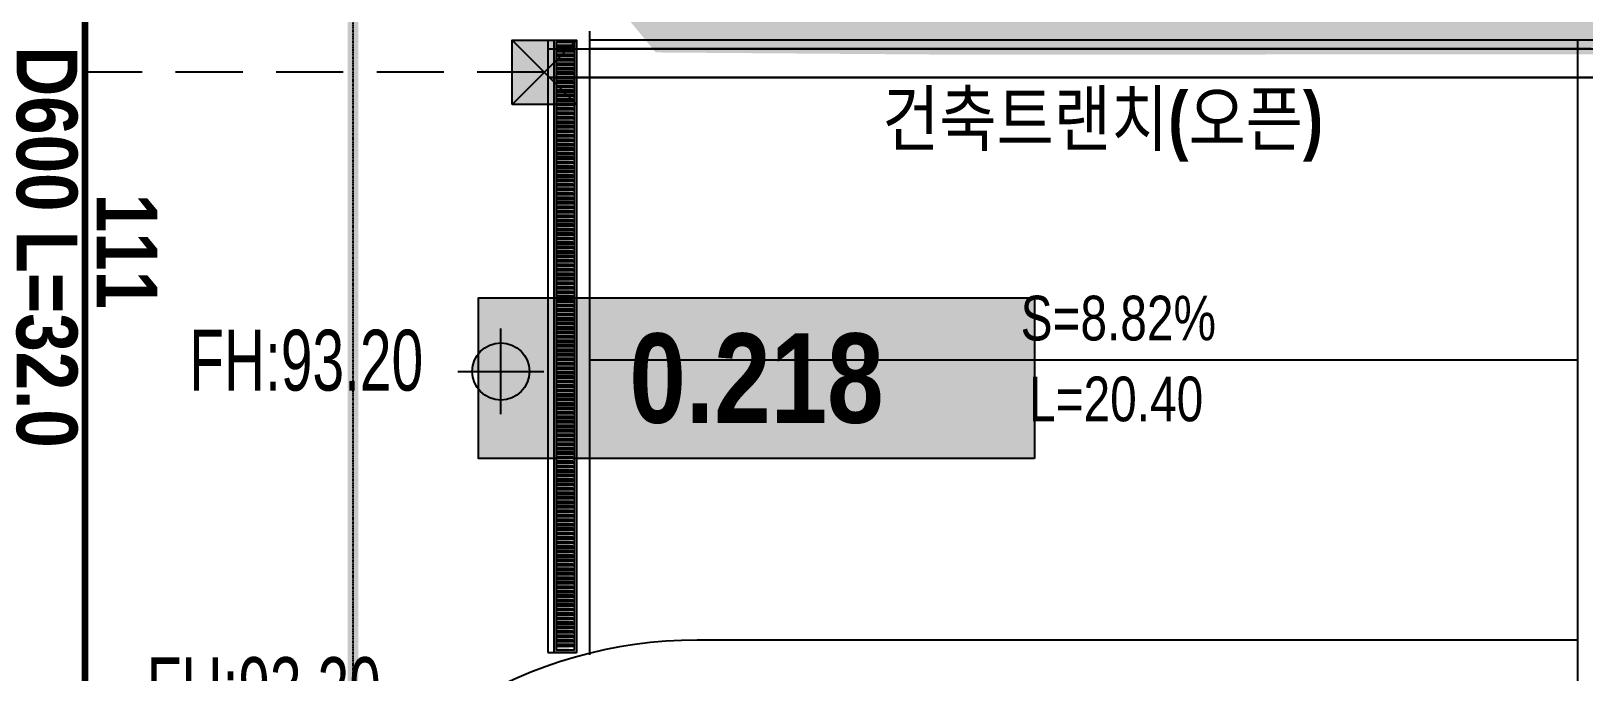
# Model space of a CAD drawing. Header units: inches. Extents: x 7998 to 323252, y 7981 to 229604.
# Drawn here: x 82465 to 117212, y 127846 to 142182 of the extents above; entities that cross this region are included whole.
import ezdxf
from ezdxf.enums import TextEntityAlignment as Align
from ezdxf.lldxf.tags import DXFTag

# ---------------------------------------------------------------- set-up
doc = ezdxf.new("R2010")
doc.units = ezdxf.units.IN
doc.header["$MEASUREMENT"] = 0
for name, pattern in [('DASHED', [0.75, 0.5, -0.25]), ('DASHED2', [0.375, 0.25, -0.125]), ('XREF_BASE$0$HID', [2, 1.1, -0.9])]:
    doc.linetypes.add(name, pattern=pattern)
for name, color, linetype in [('-00 기호-우수-U형플륨관D200', 4, 'Continuous'), ('0-건축트랜치', 251, 'Continuous'), ('CD_BASIN AREA', 30, 'Continuous'), ('CD_BASIN AREA_TEXT', 240, 'Continuous'), ('CD_BOX', 130, 'Continuous'), ('CD_PIPE_TEXT', 93, 'Continuous'), ('CD_PIPE_흄관', 100, 'Continuous'), ('CD_S GULLY 500', 90, 'Continuous'), ('CD_SUBDRAIN PIPE D250', 50, 'DASHED'), ('CD_TRENCH AxA(무소음)', 90, 'Continuous'), ('CE_SITE_FH', 170, 'Continuous'), ('CE_UNDER_LINE', 7, 'Continuous'), ('CP_BLOCK_TEXT', 2, 'Continuous'), ('XREF_BASE$0$A-FLOR-PFIX', 6, 'Continuous'), ('XREF_BASE$0$A-FLOR-SUB-ELE', 7, 'Continuous'), ('XREF_BASE$0$FIN', 5, 'Continuous'), ('XREF_BASE$0$WID', 4, 'Continuous'), ('XREF_BASE$0$사업부지', 7, 'Continuous'), ('XREF_BASE$0$지하2층외벽선', 6, 'Continuous')]:
    doc.layers.add(name, color=color, linetype=linetype)
doc.layers.add('CE_FH_TEXT', color=130, linetype='Continuous', lineweight=20)
doc.styles.get("Standard").update_dxf_attribs({"font": 'txt', "bigfont": 'whgtxt.shx'})
doc.styles.add('나눔고딕B', font='나눔고딕BOLD.TTF')
doc.styles.add('나눔고딕N', font='나눔고딕.TTF')
doc.styles.add('휴먼엑스포', font='HMFMMUEX.TTC')
tags = doc.linetypes.add('HIDDEN2', pattern=[4.7625, 3.175, -1.5875]).pattern_tags.tags
tags[6:7] = [DXFTag(74, 4), DXFTag(75, 0), DXFTag(340, '0'), DXFTag(46, 1.0), DXFTag(50, 0.0), DXFTag(44, 0.0), DXFTag(45, 0.0)]
tags[4:5] = [DXFTag(74, 4), DXFTag(75, 0), DXFTag(340, '0'), DXFTag(46, 1.0), DXFTag(50, 0.0), DXFTag(44, 0.0), DXFTag(45, 0.0)]
doc.linetypes.add('U', pattern='A,0.5,-0.0645,["U",휴먼엑스포,S=0.4,R=0,X=0,Y=-0.2],-0.4355,0.25', length=1.25)
doc.dimstyles.new('ISO-25', dxfattribs={"dimtxt": 2.5, "dimasz": 2.5, "dimexe": 1.25, "dimexo": 0.625, "dimtad": 1, "dimtxsty": 'Standard', "dimcen": 2.5, "dimadec": 0, "dimazin": 0, "dimtfac": 1, "dimtmove": 0, "dimatfit": 3, "dimfxl": 1, "dimarcsym": 0})

# ---------------------------------------------------------------- blocks, each defined once
blk = doc.blocks.new('XREF_BASE$0$G$C0DE8C9DA')
at = {"layer": 'XREF_BASE$0$A-FLOR-PFIX', "color": 8}
blk.add_line((23200, 14900), (800, 14900), dxfattribs=at)
for points in [[(500, 15100), (500, 1400), (0, 1400), (0, 15100)], [(450, 15050), (450, 1450), (50, 1450), (50, 15050)], [(420, 14985), (420, 14935), (80, 14935), (80, 14985)], [(420, 14885), (420, 14835), (80, 14835), (80, 14885)], [(420, 14785), (420, 14735), (80, 14735), (80, 14785)], [(420, 14685), (420, 14635), (80, 14635), (80, 14685)], [(420, 14585), (420, 14535), (80, 14535), (80, 14585)], [(420, 14485), (420, 14435), (80, 14435), (80, 14485)], [(420, 14385), (420, 14335), (80, 14335), (80, 14385)], [(420, 14285), (420, 14235), (80, 14235), (80, 14285)], [(420, 14185), (420, 14135), (80, 14135), (80, 14185)], [(420, 14085), (420, 14035), (80, 14035), (80, 14085)], [(420, 13985), (420, 13935), (80, 13935), (80, 13985)], [(420, 13885), (420, 13835), (80, 13835), (80, 13885)], [(420, 13785), (420, 13735), (80, 13735), (80, 13785)], [(420, 13685), (420, 13635), (80, 13635), (80, 13685)], [(420, 13585), (420, 13535), (80, 13535), (80, 13585)], [(420, 13485), (420, 13435), (80, 13435), (80, 13485)], [(420, 13385), (420, 13335), (80, 13335), (80, 13385)], [(420, 13285), (420, 13235), (80, 13235), (80, 13285)], [(420, 13185), (420, 13135), (80, 13135), (80, 13185)], [(420, 13085), (420, 13035), (80, 13035), (80, 13085)], [(420, 12985), (420, 12935), (80, 12935), (80, 12985)], [(420, 12885), (420, 12835), (80, 12835), (80, 12885)], [(420, 12785), (420, 12735), (80, 12735), (80, 12785)], [(420, 12685), (420, 12635), (80, 12635), (80, 12685)], [(420, 12585), (420, 12535), (80, 12535), (80, 12585)], [(420, 12485), (420, 12435), (80, 12435), (80, 12485)], [(420, 12385), (420, 12335), (80, 12335), (80, 12385)], [(420, 12285), (420, 12235), (80, 12235), (80, 12285)], [(420, 12185), (420, 12135), (80, 12135), (80, 12185)], [(420, 12085), (420, 12035), (80, 12035), (80, 12085)], [(420, 11985), (420, 11935), (80, 11935), (80, 11985)], [(420, 11885), (420, 11835), (80, 11835), (80, 11885)], [(420, 11785), (420, 11735), (80, 11735), (80, 11785)], [(420, 11685), (420, 11635), (80, 11635), (80, 11685)], [(420, 11585), (420, 11535), (80, 11535), (80, 11585)], [(420, 11485), (420, 11435), (80, 11435), (80, 11485)], [(420, 11385), (420, 11335), (80, 11335), (80, 11385)], [(420, 11285), (420, 11235), (80, 11235), (80, 11285)], [(420, 11185), (420, 11135), (80, 11135), (80, 11185)], [(420, 11085), (420, 11035), (80, 11035), (80, 11085)], [(420, 10985), (420, 10935), (80, 10935), (80, 10985)], [(420, 10885), (420, 10835), (80, 10835), (80, 10885)], [(420, 10785), (420, 10735), (80, 10735), (80, 10785)], [(420, 10685), (420, 10635), (80, 10635), (80, 10685)], [(420, 10585), (420, 10535), (80, 10535), (80, 10585)], [(420, 10485), (420, 10435), (80, 10435), (80, 10485)], [(420, 10385), (420, 10335), (80, 10335), (80, 10385)], [(420, 10285), (420, 10235), (80, 10235), (80, 10285)], [(420, 10185), (420, 10135), (80, 10135), (80, 10185)], [(420, 10085), (420, 10035), (80, 10035), (80, 10085)], [(420, 9985), (420, 9935), (80, 9935), (80, 9985)], [(420, 9885), (420, 9835), (80, 9835), (80, 9885)], [(420, 9785), (420, 9735), (80, 9735), (80, 9785)], [(420, 9685), (420, 9635), (80, 9635), (80, 9685)], [(420, 9585), (420, 9535), (80, 9535), (80, 9585)], [(420, 9485), (420, 9435), (80, 9435), (80, 9485)], [(420, 9385), (420, 9335), (80, 9335), (80, 9385)], [(420, 9285), (420, 9235), (80, 9235), (80, 9285)], [(420, 9185), (420, 9135), (80, 9135), (80, 9185)], [(420, 9085), (420, 9035), (80, 9035), (80, 9085)], [(420, 8985), (420, 8935), (80, 8935), (80, 8985)], [(420, 8885), (420, 8835), (80, 8835), (80, 8885)], [(420, 8785), (420, 8735), (80, 8735), (80, 8785)], [(420, 8685), (420, 8635), (80, 8635), (80, 8685)], [(420, 8585), (420, 8535), (80, 8535), (80, 8585)], [(420, 8485), (420, 8435), (80, 8435), (80, 8485)], [(420, 8385), (420, 8335), (80, 8335), (80, 8385)], [(420, 8285), (420, 8235), (80, 8235), (80, 8285)], [(420, 8185), (420, 8135), (80, 8135), (80, 8185)], [(420, 8085), (420, 8035), (80, 8035), (80, 8085)], [(420, 7985), (420, 7935), (80, 7935), (80, 7985)], [(420, 7885), (420, 7835), (80, 7835), (80, 7885)], [(420, 7785), (420, 7735), (80, 7735), (80, 7785)], [(420, 7685), (420, 7635), (80, 7635), (80, 7685)], [(420, 7585), (420, 7535), (80, 7535), (80, 7585)], [(420, 7485), (420, 7435), (80, 7435), (80, 7485)], [(420, 7385), (420, 7335), (80, 7335), (80, 7385)], [(420, 7285), (420, 7235), (80, 7235), (80, 7285)], [(420, 7185), (420, 7135), (80, 7135), (80, 7185)], [(420, 7085), (420, 7035), (80, 7035), (80, 7085)], [(420, 6985), (420, 6935), (80, 6935), (80, 6985)], [(420, 6885), (420, 6835), (80, 6835), (80, 6885)], [(420, 6785), (420, 6735), (80, 6735), (80, 6785)], [(420, 6685), (420, 6635), (80, 6635), (80, 6685)], [(420, 6585), (420, 6535), (80, 6535), (80, 6585)], [(420, 6485), (420, 6435), (80, 6435), (80, 6485)], [(420, 6385), (420, 6335), (80, 6335), (80, 6385)], [(420, 6285), (420, 6235), (80, 6235), (80, 6285)], [(420, 6185), (420, 6135), (80, 6135), (80, 6185)], [(420, 6085), (420, 6035), (80, 6035), (80, 6085)], [(420, 5985), (420, 5935), (80, 5935), (80, 5985)], [(420, 5885), (420, 5835), (80, 5835), (80, 5885)], [(420, 5785), (420, 5735), (80, 5735), (80, 5785)], [(420, 5685), (420, 5635), (80, 5635), (80, 5685)], [(420, 5585), (420, 5535), (80, 5535), (80, 5585)], [(420, 5485), (420, 5435), (80, 5435), (80, 5485)], [(420, 5385), (420, 5335), (80, 5335), (80, 5385)], [(420, 5285), (420, 5235), (80, 5235), (80, 5285)], [(420, 5185), (420, 5135), (80, 5135), (80, 5185)], [(420, 5085), (420, 5035), (80, 5035), (80, 5085)], [(420, 4985), (420, 4935), (80, 4935), (80, 4985)], [(420, 4885), (420, 4835), (80, 4835), (80, 4885)], [(420, 4785), (420, 4735), (80, 4735), (80, 4785)], [(420, 4685), (420, 4635), (80, 4635), (80, 4685)], [(420, 4585), (420, 4535), (80, 4535), (80, 4585)], [(420, 4485), (420, 4435), (80, 4435), (80, 4485)], [(420, 4385), (420, 4335), (80, 4335), (80, 4385)], [(420, 4285), (420, 4235), (80, 4235), (80, 4285)], [(420, 4185), (420, 4135), (80, 4135), (80, 4185)], [(420, 4085), (420, 4035), (80, 4035), (80, 4085)], [(420, 3985), (420, 3935), (80, 3935), (80, 3985)], [(420, 3885), (420, 3835), (80, 3835), (80, 3885)], [(420, 3785), (420, 3735), (80, 3735), (80, 3785)], [(420, 3685), (420, 3635), (80, 3635), (80, 3685)], [(420, 3585), (420, 3535), (80, 3535), (80, 3585)], [(420, 3485), (420, 3435), (80, 3435), (80, 3485)], [(420, 3385), (420, 3335), (80, 3335), (80, 3385)], [(420, 3285), (420, 3235), (80, 3235), (80, 3285)], [(420, 3185), (420, 3135), (80, 3135), (80, 3185)], [(420, 3085), (420, 3035), (80, 3035), (80, 3085)], [(420, 2985), (420, 2935), (80, 2935), (80, 2985)], [(420, 2885), (420, 2835), (80, 2835), (80, 2885)], [(420, 2785), (420, 2735), (80, 2735), (80, 2785)], [(420, 2685), (420, 2635), (80, 2635), (80, 2685)], [(420, 2585), (420, 2535), (80, 2535), (80, 2585)], [(420, 2485), (420, 2435), (80, 2435), (80, 2485)], [(420, 2385), (420, 2335), (80, 2335), (80, 2385)], [(420, 2285), (420, 2235), (80, 2235), (80, 2285)], [(420, 2185), (420, 2135), (80, 2135), (80, 2185)], [(420, 2085), (420, 2035), (80, 2035), (80, 2085)], [(420, 1985), (420, 1935), (80, 1935), (80, 1985)], [(420, 1885), (420, 1835), (80, 1835), (80, 1885)], [(420, 1785), (420, 1735), (80, 1735), (80, 1785)], [(420, 1685), (420, 1635), (80, 1635), (80, 1685)], [(420, 1585), (420, 1535), (80, 1535), (80, 1585)]]:
    blk.add_lwpolyline(points, close=True, dxfattribs=at)
at = {"layer": 'XREF_BASE$0$A-FLOR-SUB-ELE', "color": 8}
blk.add_line((800, 15100), (800, 15300), dxfattribs=at)
blk.add_line((800, 15100), (800, 15300), dxfattribs=at)
at = {"layer": 'XREF_BASE$0$WID', "color": 8}
blk.add_line((800, 1350), (800, 15300), dxfattribs=at)
blk = doc.blocks.new('XREF_BASE', base_point=(0, 0))
at = {"layer": 'XREF_BASE$0$사업부지', "linetype": 'Continuous'}
h = blk.add_hatch(dxfattribs=at)
h.set_pattern_fill('AR-HBONE', color=8, scale=100, angle=14.623, style=0)
h.set_pattern_definition([(59.62295331, (-152577679.6, -461611511.9), (-142.81125256, 547.36180552), [1200, -400]), (149.62295331, (-152577477.34, -461611166.83), (-142.81125256, 547.36180552), [1200, -400])])
edge = h.paths.add_edge_path()
edge.add_arc((-46783, 305626), 167876, 319.67, 322.33082, ccw=False)
edge.add_arc((10905, 259167), 93851, 314.07463, 318.49856, ccw=False)
edge.add_arc((10905, 259167), 93851, 310.12729, 314.07463, ccw=False)
edge.add_arc((10905, 259167), 93851, 304.12732, 310.12729, ccw=False)
edge.add_arc((71133, 170303), 13500, 124.1273, 194.1941)
edge.add_line((58045, 166992), (60466, 157715))
edge.add_line((60466, 157715), (62312, 150640))
edge.add_arc((72471, 153290), 10500, 194.623, 244.5476)
edge.add_arc((67314, 142455), 1500, 14.623, 64.5476, ccw=False)
edge.add_line((68766, 142834), (69037, 141792))
edge.add_arc((72471, 153290), 12000, 194.623, 253.3715, ccw=False)
edge.add_line((60860, 150261), (56593, 166615))
edge.add_line((56593, 166615), (56684, 166275))
edge.add_arc((71133, 170303), 15000, 124.1273, 195.5774, ccw=False)
edge.add_arc((10905, 259167), 92351, 304.12732, 310.12729)
edge.add_arc((10905, 259167), 92351, 310.12729, 314.07463)
edge.add_arc((10905, 259167), 92351, 314.07463, 318.48907)
edge.add_arc((-46783, 305626), 166376, 319.67529, 320.61331)
edge.add_arc((-46782, 305625), 166375, 320.61332, 320.99411)
edge.add_arc((87167, 197132), 6000, 100.2484, 140.9941, ccw=False)
at = {"layer": 'XREF_BASE$0$사업부지', "linetype": 'Continuous', "ltscale": 10}
h = blk.add_hatch(dxfattribs=at)
h.set_pattern_fill('AR-HBONE', color=8, scale=100, angle=14.6251, style=0)
h.set_pattern_definition([(59.62512505, (-197505235.8, -418325729.87), (-142.83199963, 547.356392), [1200, -400]), (149.62512505, (-197505033.53, -418325384.78), (-142.83199963, 547.356392), [1200, -400])])
edge = h.paths.add_edge_path()
edge.add_arc((69656, 120961), 8500, 12.0895, 71.4103, ccw=False)
edge.add_arc((69656, 120961), 8500, 360, 12.0895, ccw=False)
edge.add_line((78156, 120961), (78156, 82685))
edge.add_arc((107656, 82685), 29500, 180, 238.204)
edge.add_line((92113, 57612), (124240, 37695))
edge.add_arc((133461, 52569), 17500, 238.204, 296.8893)
edge.add_arc((133461, 52569), 17500, 296.8893, 329.8113)
edge.add_arc((160256, 36981), 13500, 90, 149.8113, ccw=False)
edge.add_line((160256, 50481), (162177, 50481))
edge.add_line((162177, 50481), (162177, 51981))
edge.add_line((162177, 51981), (160256, 51981))
edge.add_arc((160256, 36981), 15000, 90, 149.8113)
edge.add_arc((133461, 52569), 16000, 296.8893, 329.8113, ccw=False)
edge.add_arc((133461, 52569), 16000, 238.204, 296.8893, ccw=False)
edge.add_line((125030, 38970), (92903, 58887))
edge.add_arc((107656, 82685), 28000, 180, 238.204, ccw=False)
edge.add_line((79656, 82685), (79656, 120961))
edge.add_arc((69656, 120961), 10000, 360, 12.0895)
edge.add_arc((69656, 120961), 10000, 12.0895, 76.9614)
edge.add_line((71912, 130703), (72366, 129018))
at = {"color": 8}
for p, q in [((94972, 141988), (94972, 142188)), ((185472, 141988), (94972, 141988))]:
    blk.add_line(p, q, dxfattribs=at)
at = {"layer": 'XREF_BASE$0$FIN', "color": 8}
blk.add_line((117072, 128563), (97372, 128563), dxfattribs=at)
blk.add_arc((97372, 118563), 10000, 90, 153.2563, dxfattribs=at)
at = {"layer": 'XREF_BASE$0$WID', "color": 8}
for p, q in [((117072, 141988), (117072, 127088)), ((117072, 134826), (94972, 134826))]:
    blk.add_line(p, q, dxfattribs=at)
at = {"layer": 'XREF_BASE$0$지하2층외벽선', "color": 8, "linetype": 'XREF_BASE$0$HID'}
blk.add_lwpolyline([(194072, 69088), (105272, 69088), (105272, 78588), (89672, 78588), (89672, 154688), (144869, 154688), (144869, 142188), (185672, 142188), (185672, 127088), (205072, 127088), (205072, 80588), (194072, 69088)], dxfattribs=at)
at = {"color": 8}
blk.add_blockref('XREF_BASE$0$G$C0DE8C9DA', (94172, 126888), dxfattribs=at)
blk = doc.blocks.new('CD_S GULLY 500')
at = {"layer": 'CD_S GULLY 500', "linetype": 'ByBlock'}
h = blk.add_hatch(color=255, dxfattribs=at)
h.paths.add_polyline_path([(-900, 900), (0, 0), (900, 900)])
h.paths.add_polyline_path([(0, 0), (-900, -900), (900, -900)])
h = blk.add_hatch(color=90, dxfattribs=at)
h.paths.add_polyline_path([(0, 0), (-900, 900), (-900, -900)])
h.paths.add_polyline_path([(0, 0), (900, -900), (900, 900)])
at = {"layer": 'CD_S GULLY 500', "color": 90}
blk.add_lwpolyline([(-900, -900), (-900, 900), (900, 900), (900, -900)], close=True, dxfattribs=at)
for points in [[(-900, 900), (900, -900)], [(900, 900), (-900, -900)]]:
    blk.add_lwpolyline(points, dxfattribs=at)
blk = doc.blocks.new('_Open30 D')
at = {"linetype": 'ByBlock'}
blk.add_hatch(color=256, dxfattribs=at).paths.add_polyline_path([(-1, 0.268), (-1, -0.268), (0, 0)])
at = {"color": 0, "linetype": 'ByBlock', "lineweight": -2}
for p, q in [((-1, 0.268), (0, 0)), ((0, 0), (-1, -0.268))]:
    blk.add_line(p, q, dxfattribs=at)
at = {"linetype": 'ByBlock'}
blk.add_lwpolyline([(-1, 0.268), (-1, -0.268)], dxfattribs=at)
blk = doc.blocks.new('FH P')
at = {"layer": 'CE_SITE_FH', "lineweight": 25}
h = blk.add_hatch(color=256, dxfattribs=at)
h.paths.add_polyline_path([(0, 0), (0, 800, 0.414214), (-800, 0)])
h.paths.add_polyline_path([(800, 0), (0, 0), (0, -800, 0.414214)])
for points in [[(0, -1200), (0, 1200)], [(-1200, 0), (1200, 0)]]:
    blk.add_lwpolyline(points, dxfattribs=at)
blk.add_circle((0, 0), 800, dxfattribs=at)
blk = doc.blocks.new('FDGSG')
at = {"layer": 'CD_BOX', "linetype": 'ByBlock'}
h = blk.add_hatch(color=254, dxfattribs=at)
h.dxf.hatch_style = 1
h.paths.add_polyline_path([(7773, 0), (-7773, 0), (-7773, 4500), (7773, 4500)])
blk.add_lwpolyline([(7773, 0), (-7773, 0), (-7773, 4500), (7773, 4500)], close=True, dxfattribs=at)

msp = doc.modelspace()

# ---------------------------------------------------------------- linework, layer by layer
at = {"layer": '0-건축트랜치', "color": 251, "linetype": 'ByBlock', "const_width": 50}
for points in [[(185270, 127079), (185270, 141782), (94030, 141782)], [(184630, 127079), (184630, 141142), (94030, 141142)]]:
    msp.add_lwpolyline(points, dxfattribs=at)
at = {"layer": 'CD_BASIN AREA', "linetype": 'DASHED', "ltscale": 10000, "const_width": 960, "flags": 128}
for points in [[(127472, 161710), (118687, 154239), (103087, 154230), (103092, 145230), (103094, 142134), (185707, 142180), (185715, 127079)], [(103094, 142134), (96670, 142182), (83596, 158122), (71693, 157751), (65298, 156082)]]:
    msp.add_lwpolyline(points, dxfattribs=at)
at = {"layer": 'CD_SUBDRAIN PIPE D250', "ltscale": 3000}
msp.add_lwpolyline([(93950, 141262), (83670, 141262)], dxfattribs=at)
at = {"layer": 'CD_TRENCH AxA(무소음)', "linetype": 'DASHED2', "ltscale": 3000, "const_width": 320}
msp.add_lwpolyline([(94350, 141982), (94350, 128282)], dxfattribs=at)
at = {"layer": 'CD_TRENCH AxA(무소음)'}
for points in [[(94030, 141982), (94030, 128282)], [(94030, 141982), (94670, 141982)], [(94670, 141982), (94670, 128282)], [(94030, 128282), (94670, 128282)]]:
    msp.add_lwpolyline(points, dxfattribs=at)
at = {"layer": 'CE_UNDER_LINE', "color": 8, "linetype": 'HIDDEN2', "ltscale": 1000}
msp.add_lwpolyline([(183074, 142179, 240, 240, 0), (185676, 142179, 240, 240, 0), (185709, 127084, 240, 240, 0), (205081, 127079, 240, 240, 0), (205281, 69079, 240, 240, 0), (105281, 69079, 240, 240, 0), (105281, 75979, 240, 240, 0), (102781, 75979, 240, 240, 0), (102781, 78579, 240, 240, 0), (89670, 78579, 240, 240, 0), (89670, 154679, 240, 240, 0), (144881, 154679, 240, 240, 0), (185401, 154684, 240, 240, 0), (185401, 154384, 240, 240, 0), (183374, 154384, 240, 240, 0), (183357, 154284, 240, 240, 0), (183286, 154172, 240, 240, 0), (183074, 154084, 240, 240, 0), (183074, 142184, 0, 0, 0)], format="xyseb", dxfattribs=at)

# ---------------------------------------------------------------- block references
at = {"layer": '-00 기호-우수-U형플륨관D200', "linetype": 'U', "ltscale": 1600}
msp.add_blockref('XREF_BASE', (-2, -6), dxfattribs=at)
at = {"layer": 'CD_BOX', "linetype": 'ByBlock', "xscale": 0.8, "yscale": 0.8, "zscale": 0.8}
msp.add_blockref('FDGSG', (98697, 132618), dxfattribs=at)
at = {"layer": 'CD_S GULLY 500', "linetype": 'ByBlock', "xscale": 0.8, "yscale": 0.8, "zscale": 0.8}
msp.add_blockref('CD_S GULLY 500', (93950, 141262), dxfattribs=at)
at = {"layer": 'CE_SITE_FH', "lineweight": 25, "xscale": 0.8, "yscale": 0.8, "zscale": 0.8}
msp.add_blockref('FH P', (92976, 134569), dxfattribs=at)

# ---------------------------------------------------------------- texts
at = {"layer": '0-건축트랜치', "color": 251, "linetype": 'ByBlock', "style": '나눔고딕B', "width": 0.85}
msp.add_text('건축트랜치(오픈)', height=1200, dxfattribs=at).set_placement((106443, 140224), align=Align.MIDDLE_CENTER)
at = {"layer": 'CD_BASIN AREA_TEXT', "style": '나눔고딕B', "width": 0.85}
msp.add_text('0.218', height=2000, dxfattribs=at).set_placement((98697, 134418), align=Align.MIDDLE_CENTER)
at = {"layer": 'CD_PIPE_TEXT', "style": '나눔고딕B', "width": 0.85}
for s, p in [('D600 L=32.0', (82823, 137351)), ('111', (84610, 137253))]:
    msp.add_text(s, height=1360, rotation=270, dxfattribs=at).set_placement(p, align=Align.MIDDLE_CENTER)
at = {"layer": 'CE_FH_TEXT', "lineweight": 20, "style": '나눔고딕N', "width": 0.7}
for p in [(86003, 134820), (85053, 127496)]:
    msp.add_text('FH:93.20', height=1360, dxfattribs=at).set_placement(p, align=Align.MIDDLE_LEFT)
at = {"layer": 'CP_BLOCK_TEXT', "color": 251, "style": '나눔고딕N', "width": 0.8}
for s, p in [('S=8.82%%%', (106793, 135762)), ('L=20.40', (106744, 133953))]:
    msp.add_text(s, height=1000, rotation=0.0039, dxfattribs=at).set_placement(p, align=Align.MIDDLE_CENTER)

# ---------------------------------------------------------------- leaders
at = {"layer": 'CD_PIPE_흄관'}
msp.add_leader([(83670, 157039), (83670, 125714)], dimstyle='ISO-25', override={"dimasz": 1800, "dimclrd": 256, "dimldrblk": '_Open30 D', "dimlwd": 65535}, dxfattribs=at)

doc.saveas('drawing.dxf')
